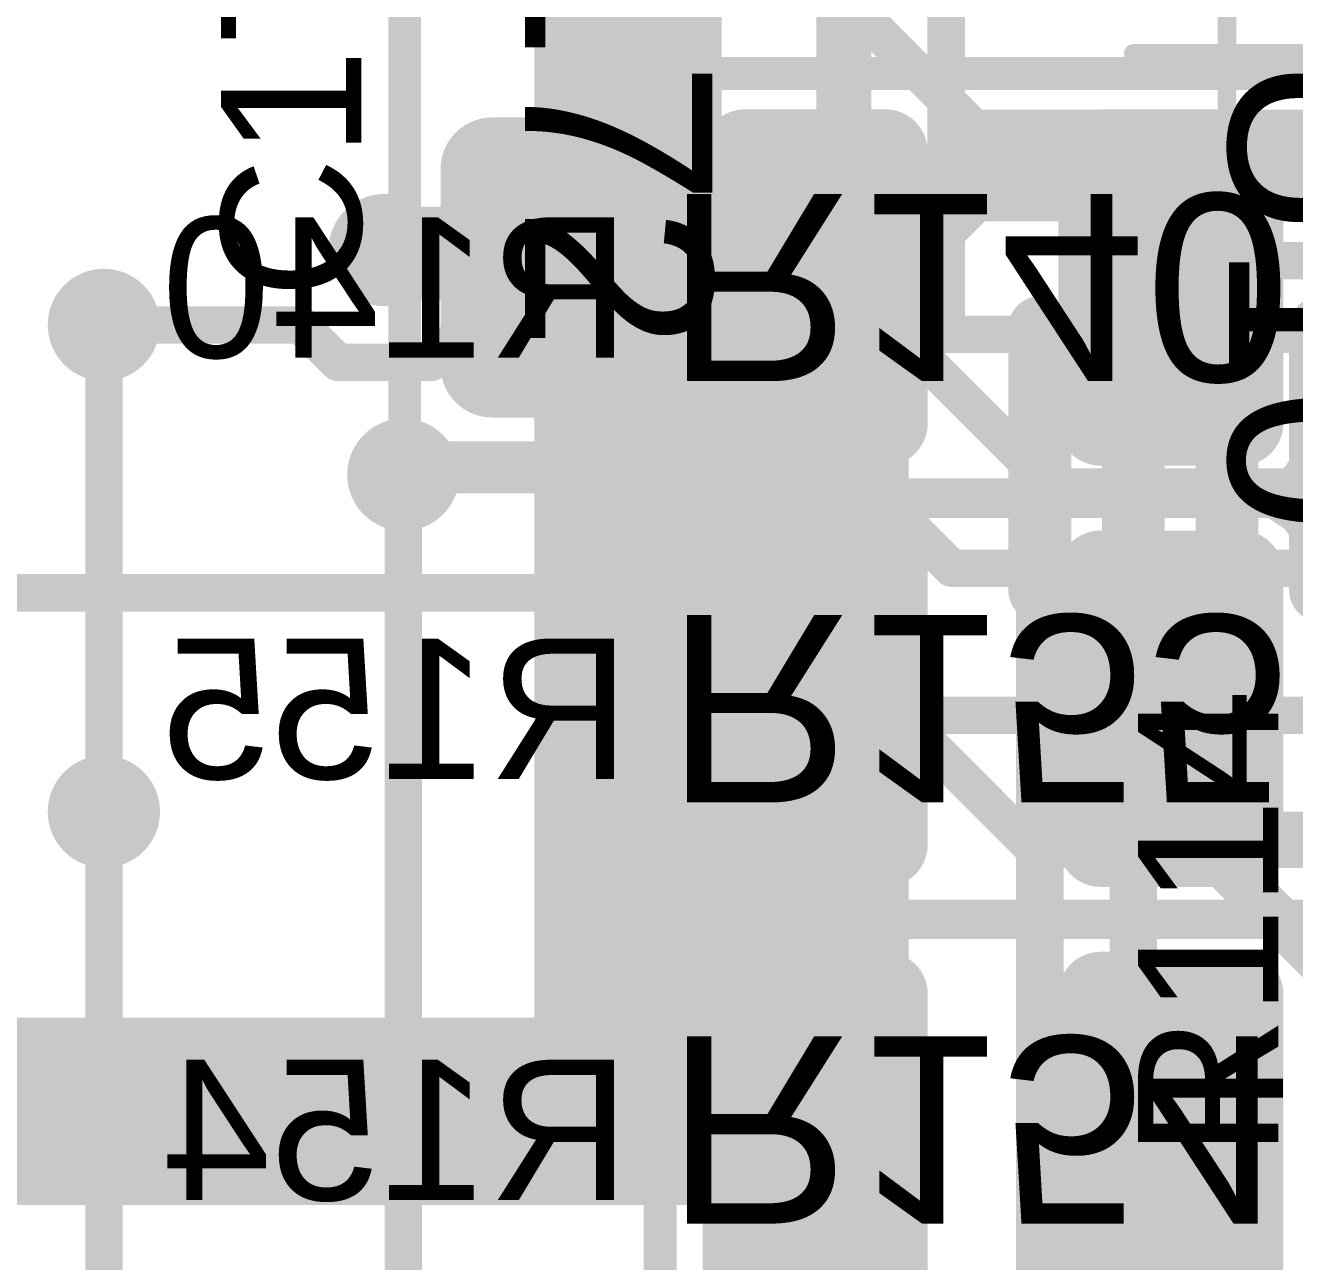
# Model space of a CAD drawing. Header units: inches. Extents: x -3 to 191, y -18 to 93.
# Drawn here: x 47.08 to 53.86, y 33.8 to 40.4 of the extents above; entities that cross this region are included whole.
import ezdxf

# ---------------------------------------------------------------- set-up
doc = ezdxf.new("R2010")
doc.units = ezdxf.units.IN
for name, color, linetype in [('Bottom Layer', 5, 'Continuous'), ('Bottom Overlay', 54, 'Continuous'), ('Bottom Paste', 16, 'Continuous'), ('Bottom Solder', 6, 'Continuous'), ('GND 1', 90, 'Continuous'), ('GND 2', 156, 'Continuous'), ('Mechanical 13', 56, 'Continuous'), ('PWR', 16, 'Continuous'), ('Signal L4', 76, 'Continuous'), ('Top 3D Body', 56, 'Continuous'), ('Top Assembly', 216, 'Continuous'), ('Top Component Center', 56, 'Continuous'), ('Top Courtyard', 56, 'Continuous'), ('Top Layer', 1, 'Continuous'), ('Top Overlay', 2, 'Continuous'), ('Top Paste', 8, 'Continuous'), ('Top Solder', 216, 'Continuous'), ('Via Holes', 16, 'Continuous')]:
    doc.layers.add(name, color=color, linetype=linetype)
doc.styles.add('Arial', font='', dxfattribs={"height": 0.2})
doc.styles.get('Arial').set_extended_font_data('Arial')

# ---------------------------------------------------------------- blocks, each defined once
blk = doc.blocks.new('RES_0805_B_26')
at = {"layer": 'Bottom Layer'}
h = blk.add_hatch(color=5, dxfattribs=at)
edge = h.paths.add_edge_path()
edge.add_arc((-1.325, 0.725), 0.125, 90, 180)
edge.add_line((-1.45, 0.725), (-1.45, -0.725))
edge.add_arc((-1.325, -0.725), 0.125, 180, 270)
edge.add_line((-1.325, -0.85), (-0.575, -0.85))
edge.add_arc((-0.575, -0.725), 0.125, 270, 360)
edge.add_line((-0.45, -0.725), (-0.45, 0.725))
edge.add_arc((-0.575, 0.725), 0.125, 0, 90)
edge.add_line((-0.575, 0.85), (-1.325, 0.85))
h = blk.add_hatch(color=5, dxfattribs=at)
edge = h.paths.add_edge_path()
edge.add_arc((0.575, 0.725), 0.125, 90, 180)
edge.add_line((0.45, 0.725), (0.45, -0.725))
edge.add_arc((0.575, -0.725), 0.125, 180, 270)
edge.add_line((0.575, -0.85), (1.325, -0.85))
edge.add_arc((1.325, -0.725), 0.125, 270, 360)
edge.add_line((1.45, -0.725), (1.45, 0.725))
edge.add_arc((1.325, 0.725), 0.125, 0, 90)
edge.add_line((1.325, 0.85), (0.575, 0.85))
at = {"layer": 'Bottom Paste'}
h = blk.add_hatch(color=16, dxfattribs=at)
edge = h.paths.add_edge_path()
edge.add_arc((-1.325, 0.725), 0.125, 90, 180)
edge.add_line((-1.45, 0.725), (-1.45, -0.725))
edge.add_arc((-1.325, -0.725), 0.125, 180, 270)
edge.add_line((-1.325, -0.85), (-0.575, -0.85))
edge.add_arc((-0.575, -0.725), 0.125, 270, 360)
edge.add_line((-0.45, -0.725), (-0.45, 0.725))
edge.add_arc((-0.575, 0.725), 0.125, 0, 90)
edge.add_line((-0.575, 0.85), (-1.325, 0.85))
h = blk.add_hatch(color=16, dxfattribs=at)
edge = h.paths.add_edge_path()
edge.add_arc((0.575, 0.725), 0.125, 90, 180)
edge.add_line((0.45, 0.725), (0.45, -0.725))
edge.add_arc((0.575, -0.725), 0.125, 180, 270)
edge.add_line((0.575, -0.85), (1.325, -0.85))
edge.add_arc((1.325, -0.725), 0.125, 270, 360)
edge.add_line((1.45, -0.725), (1.45, 0.725))
edge.add_arc((1.325, 0.725), 0.125, 0, 90)
edge.add_line((1.325, 0.85), (0.575, 0.85))
at = {"layer": 'Bottom Solder'}
h = blk.add_hatch(color=6, dxfattribs=at)
edge = h.paths.add_edge_path()
edge.add_arc((-1.325, 0.725), 0.2266, 90, 180)
edge.add_line((-1.5516, 0.725), (-1.5516, -0.725))
edge.add_arc((-1.325, -0.725), 0.2266, 180, 270)
edge.add_line((-1.325, -0.9516), (-0.575, -0.9516))
edge.add_arc((-0.575, -0.725), 0.2266, 270, 360)
edge.add_line((-0.3484, -0.725), (-0.3484, 0.725))
edge.add_arc((-0.575, 0.725), 0.2266, 0, 90)
edge.add_line((-0.575, 0.9516), (-1.325, 0.9516))
h = blk.add_hatch(color=6, dxfattribs=at)
edge = h.paths.add_edge_path()
edge.add_arc((0.575, 0.725), 0.2266, 90, 180)
edge.add_line((0.3484, 0.725), (0.3484, -0.725))
edge.add_arc((0.575, -0.725), 0.2266, 180, 270)
edge.add_line((0.575, -0.9516), (1.325, -0.9516))
edge.add_arc((1.325, -0.725), 0.2266, 270, 360)
edge.add_line((1.5516, -0.725), (1.5516, 0.725))
edge.add_arc((1.325, 0.725), 0.2266, 0, 90)
edge.add_line((1.325, 0.9516), (0.575, 0.9516))
at = {"layer": 'Mechanical 13'}
for points in [[(-1.778, 1.143, 0.175, 0.175, 0), (1.778, 1.143, 0.175, 0.175, 0)], [(-1.778, -1.143, 0.175, 0.175, 0), (-1.778, 1.143, 0.175, 0.175, 0)], [(1.778, -1.143, 0.175, 0.175, 0), (1.778, 1.143, 0.175, 0.175, 0)], [(-1.778, -1.143, 0.175, 0.175, 0), (1.778, -1.143, 0.175, 0.175, 0)]]:
    blk.add_lwpolyline(points, format="xyseb", dxfattribs=at)
for points in [[(-1.8217, 1.143, 0.0875, 0.0875, 1), (-1.7343, 1.143, 0.0875, 0.0875, 1)], [(-1.8217, 1.143, 0.0875, 0.0875, 1), (-1.7343, 1.143, 0.0875, 0.0875, 1)], [(1.7343, 1.143, 0.0875, 0.0875, 1), (1.8217, 1.143, 0.0875, 0.0875, 1)], [(1.7343, 1.143, 0.0875, 0.0875, 1), (1.8217, 1.143, 0.0875, 0.0875, 1)], [(-1.8217, -1.143, 0.0875, 0.0875, 1), (-1.7343, -1.143, 0.0875, 0.0875, 1)], [(-1.8217, -1.143, 0.0875, 0.0875, 1), (-1.7343, -1.143, 0.0875, 0.0875, 1)], [(1.7343, -1.143, 0.0875, 0.0875, 1), (1.8217, -1.143, 0.0875, 0.0875, 1)], [(1.7343, -1.143, 0.0875, 0.0875, 1), (1.8217, -1.143, 0.0875, 0.0875, 1)]]:
    blk.add_lwpolyline(points, format="xyseb", close=True, dxfattribs=at)
at = {"layer": 'Mechanical 13', "style": 'Arial', "text_generation_flag": 2}
blk.add_text('R155', height=1, rotation=180, dxfattribs=at).set_placement((-1.7494, 0.4998))
blk = doc.blocks.new('RES_0805_B_27')
at = {"layer": 'Bottom Layer'}
h = blk.add_hatch(color=5, dxfattribs=at)
edge = h.paths.add_edge_path()
edge.add_arc((-1.325, 0.725), 0.125, 90, 180)
edge.add_line((-1.45, 0.725), (-1.45, -0.725))
edge.add_arc((-1.325, -0.725), 0.125, 180, 270)
edge.add_line((-1.325, -0.85), (-0.575, -0.85))
edge.add_arc((-0.575, -0.725), 0.125, 270, 360)
edge.add_line((-0.45, -0.725), (-0.45, 0.725))
edge.add_arc((-0.575, 0.725), 0.125, 0, 90)
edge.add_line((-0.575, 0.85), (-1.325, 0.85))
h = blk.add_hatch(color=5, dxfattribs=at)
edge = h.paths.add_edge_path()
edge.add_arc((0.575, 0.725), 0.125, 90, 180)
edge.add_line((0.45, 0.725), (0.45, -0.725))
edge.add_arc((0.575, -0.725), 0.125, 180, 270)
edge.add_line((0.575, -0.85), (1.325, -0.85))
edge.add_arc((1.325, -0.725), 0.125, 270, 360)
edge.add_line((1.45, -0.725), (1.45, 0.725))
edge.add_arc((1.325, 0.725), 0.125, 0, 90)
edge.add_line((1.325, 0.85), (0.575, 0.85))
at = {"layer": 'Bottom Paste'}
h = blk.add_hatch(color=16, dxfattribs=at)
edge = h.paths.add_edge_path()
edge.add_arc((-1.325, 0.725), 0.125, 90, 180)
edge.add_line((-1.45, 0.725), (-1.45, -0.725))
edge.add_arc((-1.325, -0.725), 0.125, 180, 270)
edge.add_line((-1.325, -0.85), (-0.575, -0.85))
edge.add_arc((-0.575, -0.725), 0.125, 270, 360)
edge.add_line((-0.45, -0.725), (-0.45, 0.725))
edge.add_arc((-0.575, 0.725), 0.125, 0, 90)
edge.add_line((-0.575, 0.85), (-1.325, 0.85))
h = blk.add_hatch(color=16, dxfattribs=at)
edge = h.paths.add_edge_path()
edge.add_arc((0.575, 0.725), 0.125, 90, 180)
edge.add_line((0.45, 0.725), (0.45, -0.725))
edge.add_arc((0.575, -0.725), 0.125, 180, 270)
edge.add_line((0.575, -0.85), (1.325, -0.85))
edge.add_arc((1.325, -0.725), 0.125, 270, 360)
edge.add_line((1.45, -0.725), (1.45, 0.725))
edge.add_arc((1.325, 0.725), 0.125, 0, 90)
edge.add_line((1.325, 0.85), (0.575, 0.85))
at = {"layer": 'Bottom Solder'}
h = blk.add_hatch(color=6, dxfattribs=at)
edge = h.paths.add_edge_path()
edge.add_arc((-1.325, 0.725), 0.2266, 90, 180)
edge.add_line((-1.5516, 0.725), (-1.5516, -0.725))
edge.add_arc((-1.325, -0.725), 0.2266, 180, 270)
edge.add_line((-1.325, -0.9516), (-0.575, -0.9516))
edge.add_arc((-0.575, -0.725), 0.2266, 270, 360)
edge.add_line((-0.3484, -0.725), (-0.3484, 0.725))
edge.add_arc((-0.575, 0.725), 0.2266, 0, 90)
edge.add_line((-0.575, 0.9516), (-1.325, 0.9516))
h = blk.add_hatch(color=6, dxfattribs=at)
edge = h.paths.add_edge_path()
edge.add_arc((0.575, 0.725), 0.2266, 90, 180)
edge.add_line((0.3484, 0.725), (0.3484, -0.725))
edge.add_arc((0.575, -0.725), 0.2266, 180, 270)
edge.add_line((0.575, -0.9516), (1.325, -0.9516))
edge.add_arc((1.325, -0.725), 0.2266, 270, 360)
edge.add_line((1.5516, -0.725), (1.5516, 0.725))
edge.add_arc((1.325, 0.725), 0.2266, 0, 90)
edge.add_line((1.325, 0.9516), (0.575, 0.9516))
at = {"layer": 'Mechanical 13'}
for points in [[(-1.778, 1.143, 0.175, 0.175, 0), (1.778, 1.143, 0.175, 0.175, 0)], [(-1.778, -1.143, 0.175, 0.175, 0), (-1.778, 1.143, 0.175, 0.175, 0)], [(1.778, -1.143, 0.175, 0.175, 0), (1.778, 1.143, 0.175, 0.175, 0)], [(-1.778, -1.143, 0.175, 0.175, 0), (1.778, -1.143, 0.175, 0.175, 0)]]:
    blk.add_lwpolyline(points, format="xyseb", dxfattribs=at)
for points in [[(-1.8217, 1.143, 0.0875, 0.0875, 1), (-1.7343, 1.143, 0.0875, 0.0875, 1)], [(-1.8217, 1.143, 0.0875, 0.0875, 1), (-1.7343, 1.143, 0.0875, 0.0875, 1)], [(1.7343, 1.143, 0.0875, 0.0875, 1), (1.8217, 1.143, 0.0875, 0.0875, 1)], [(1.7343, 1.143, 0.0875, 0.0875, 1), (1.8217, 1.143, 0.0875, 0.0875, 1)], [(-1.8217, -1.143, 0.0875, 0.0875, 1), (-1.7343, -1.143, 0.0875, 0.0875, 1)], [(-1.8217, -1.143, 0.0875, 0.0875, 1), (-1.7343, -1.143, 0.0875, 0.0875, 1)], [(1.7343, -1.143, 0.0875, 0.0875, 1), (1.8217, -1.143, 0.0875, 0.0875, 1)], [(1.7343, -1.143, 0.0875, 0.0875, 1), (1.8217, -1.143, 0.0875, 0.0875, 1)]]:
    blk.add_lwpolyline(points, format="xyseb", close=True, dxfattribs=at)
at = {"layer": 'Mechanical 13', "style": 'Arial', "text_generation_flag": 2}
blk.add_text('R154', height=1, rotation=180, dxfattribs=at).set_placement((-1.7494, 0.4998))
blk = doc.blocks.new('RES_0805_B_41')
at = {"layer": 'Bottom Layer'}
h = blk.add_hatch(color=5, dxfattribs=at)
edge = h.paths.add_edge_path()
edge.add_arc((-1.325, 0.725), 0.125, 90, 180)
edge.add_line((-1.45, 0.725), (-1.45, -0.725))
edge.add_arc((-1.325, -0.725), 0.125, 180, 270)
edge.add_line((-1.325, -0.85), (-0.575, -0.85))
edge.add_arc((-0.575, -0.725), 0.125, 270, 360)
edge.add_line((-0.45, -0.725), (-0.45, 0.725))
edge.add_arc((-0.575, 0.725), 0.125, 0, 90)
edge.add_line((-0.575, 0.85), (-1.325, 0.85))
h = blk.add_hatch(color=5, dxfattribs=at)
edge = h.paths.add_edge_path()
edge.add_arc((0.575, 0.725), 0.125, 90, 180)
edge.add_line((0.45, 0.725), (0.45, -0.725))
edge.add_arc((0.575, -0.725), 0.125, 180, 270)
edge.add_line((0.575, -0.85), (1.325, -0.85))
edge.add_arc((1.325, -0.725), 0.125, 270, 360)
edge.add_line((1.45, -0.725), (1.45, 0.725))
edge.add_arc((1.325, 0.725), 0.125, 0, 90)
edge.add_line((1.325, 0.85), (0.575, 0.85))
at = {"layer": 'Bottom Paste'}
h = blk.add_hatch(color=16, dxfattribs=at)
edge = h.paths.add_edge_path()
edge.add_arc((-1.325, 0.725), 0.125, 90, 180)
edge.add_line((-1.45, 0.725), (-1.45, -0.725))
edge.add_arc((-1.325, -0.725), 0.125, 180, 270)
edge.add_line((-1.325, -0.85), (-0.575, -0.85))
edge.add_arc((-0.575, -0.725), 0.125, 270, 360)
edge.add_line((-0.45, -0.725), (-0.45, 0.725))
edge.add_arc((-0.575, 0.725), 0.125, 0, 90)
edge.add_line((-0.575, 0.85), (-1.325, 0.85))
h = blk.add_hatch(color=16, dxfattribs=at)
edge = h.paths.add_edge_path()
edge.add_arc((0.575, 0.725), 0.125, 90, 180)
edge.add_line((0.45, 0.725), (0.45, -0.725))
edge.add_arc((0.575, -0.725), 0.125, 180, 270)
edge.add_line((0.575, -0.85), (1.325, -0.85))
edge.add_arc((1.325, -0.725), 0.125, 270, 360)
edge.add_line((1.45, -0.725), (1.45, 0.725))
edge.add_arc((1.325, 0.725), 0.125, 0, 90)
edge.add_line((1.325, 0.85), (0.575, 0.85))
at = {"layer": 'Bottom Solder'}
h = blk.add_hatch(color=6, dxfattribs=at)
edge = h.paths.add_edge_path()
edge.add_arc((-1.325, 0.725), 0.2266, 90, 180)
edge.add_line((-1.5516, 0.725), (-1.5516, -0.725))
edge.add_arc((-1.325, -0.725), 0.2266, 180, 270)
edge.add_line((-1.325, -0.9516), (-0.575, -0.9516))
edge.add_arc((-0.575, -0.725), 0.2266, 270, 360)
edge.add_line((-0.3484, -0.725), (-0.3484, 0.725))
edge.add_arc((-0.575, 0.725), 0.2266, 0, 90)
edge.add_line((-0.575, 0.9516), (-1.325, 0.9516))
h = blk.add_hatch(color=6, dxfattribs=at)
edge = h.paths.add_edge_path()
edge.add_arc((0.575, 0.725), 0.2266, 90, 180)
edge.add_line((0.3484, 0.725), (0.3484, -0.725))
edge.add_arc((0.575, -0.725), 0.2266, 180, 270)
edge.add_line((0.575, -0.9516), (1.325, -0.9516))
edge.add_arc((1.325, -0.725), 0.2266, 270, 360)
edge.add_line((1.5516, -0.725), (1.5516, 0.725))
edge.add_arc((1.325, 0.725), 0.2266, 0, 90)
edge.add_line((1.325, 0.9516), (0.575, 0.9516))
at = {"layer": 'Mechanical 13'}
for points in [[(-1.778, 1.143, 0.175, 0.175, 0), (1.778, 1.143, 0.175, 0.175, 0)], [(-1.778, -1.143, 0.175, 0.175, 0), (-1.778, 1.143, 0.175, 0.175, 0)], [(1.778, -1.143, 0.175, 0.175, 0), (1.778, 1.143, 0.175, 0.175, 0)], [(-1.778, -1.143, 0.175, 0.175, 0), (1.778, -1.143, 0.175, 0.175, 0)]]:
    blk.add_lwpolyline(points, format="xyseb", dxfattribs=at)
for points in [[(-1.8217, 1.143, 0.0875, 0.0875, 1), (-1.7343, 1.143, 0.0875, 0.0875, 1)], [(-1.8217, 1.143, 0.0875, 0.0875, 1), (-1.7343, 1.143, 0.0875, 0.0875, 1)], [(1.7343, 1.143, 0.0875, 0.0875, 1), (1.8217, 1.143, 0.0875, 0.0875, 1)], [(1.7343, 1.143, 0.0875, 0.0875, 1), (1.8217, 1.143, 0.0875, 0.0875, 1)], [(-1.8217, -1.143, 0.0875, 0.0875, 1), (-1.7343, -1.143, 0.0875, 0.0875, 1)], [(-1.8217, -1.143, 0.0875, 0.0875, 1), (-1.7343, -1.143, 0.0875, 0.0875, 1)], [(1.7343, -1.143, 0.0875, 0.0875, 1), (1.8217, -1.143, 0.0875, 0.0875, 1)], [(1.7343, -1.143, 0.0875, 0.0875, 1), (1.8217, -1.143, 0.0875, 0.0875, 1)]]:
    blk.add_lwpolyline(points, format="xyseb", close=True, dxfattribs=at)
at = {"layer": 'Mechanical 13', "style": 'Arial', "text_generation_flag": 2}
blk.add_text('R140', height=1, rotation=180, dxfattribs=at).set_placement((-1.7494, 0.4998))
blk = doc.blocks.new('FP_K10_1_IPC_A_166')
at = {"layer": 'Top Layer'}
h = blk.add_hatch(color=1, dxfattribs=at)
edge = h.paths.add_edge_path()
edge.add_arc((1.465, 0.5), 0.1679, 90, 180)
edge.add_line((1.2971, 0.5), (1.2971, 0.5))
edge.add_arc((1.465, 0.5), 0.1679, 180, 270)
edge.add_line((1.465, 0.3321), (2.8674, 0.3321))
edge.add_arc((2.8674, 0.5), 0.1679, 270, 360)
edge.add_line((3.0354, 0.5), (3.0354, 0.5))
edge.add_arc((2.8674, 0.5), 0.1679, 0, 90)
edge.add_line((2.8674, 0.6679), (1.465, 0.6679))
h = blk.add_hatch(color=1, dxfattribs=at)
edge = h.paths.add_edge_path()
edge.add_arc((1.465, 0), 0.1679, 90, 180)
edge.add_line((1.2971, 0), (1.2971, 0))
edge.add_arc((1.465, 0), 0.1679, 180, 270)
edge.add_line((1.465, -0.1679), (2.8674, -0.1679))
edge.add_arc((2.8674, 0), 0.1679, 270, 360)
edge.add_line((3.0354, 0), (3.0354, 0))
edge.add_arc((2.8674, 0), 0.1679, 0, 90)
edge.add_line((2.8674, 0.1679), (1.465, 0.1679))
h = blk.add_hatch(color=1, dxfattribs=at)
edge = h.paths.add_edge_path()
edge.add_arc((1.465, -0.5), 0.1679, 90, 180)
edge.add_line((1.2971, -0.5), (1.2971, -0.5))
edge.add_arc((1.465, -0.5), 0.1679, 180, 270)
edge.add_line((1.465, -0.6679), (2.8674, -0.6679))
edge.add_arc((2.8674, -0.5), 0.1679, 270, 360)
edge.add_line((3.0354, -0.5), (3.0354, -0.5))
edge.add_arc((2.8674, -0.5), 0.1679, 0, 90)
edge.add_line((2.8674, -0.3321), (1.465, -0.3321))
h = blk.add_hatch(color=1, dxfattribs=at)
edge = h.paths.add_edge_path()
edge.add_arc((1.465, -1), 0.1679, 90, 180)
edge.add_line((1.2971, -1), (1.2971, -1))
edge.add_arc((1.465, -1), 0.1679, 180, 270)
edge.add_line((1.465, -1.1679), (2.8674, -1.1679))
edge.add_arc((2.8674, -1), 0.1679, 270, 360)
edge.add_line((3.0354, -1), (3.0354, -1))
edge.add_arc((2.8674, -1), 0.1679, 0, 90)
edge.add_line((2.8674, -0.8321), (1.465, -0.8321))
at = {"layer": 'Top Paste'}
h = blk.add_hatch(color=8, dxfattribs=at)
edge = h.paths.add_edge_path()
edge.add_arc((1.465, 0.5), 0.1679, 90, 180)
edge.add_line((1.2971, 0.5), (1.2971, 0.5))
edge.add_arc((1.465, 0.5), 0.1679, 180, 270)
edge.add_line((1.465, 0.3321), (2.8674, 0.3321))
edge.add_arc((2.8674, 0.5), 0.1679, 270, 360)
edge.add_line((3.0354, 0.5), (3.0354, 0.5))
edge.add_arc((2.8674, 0.5), 0.1679, 0, 90)
edge.add_line((2.8674, 0.6679), (1.465, 0.6679))
h = blk.add_hatch(color=8, dxfattribs=at)
edge = h.paths.add_edge_path()
edge.add_arc((1.465, 0), 0.1679, 90, 180)
edge.add_line((1.2971, 0), (1.2971, 0))
edge.add_arc((1.465, 0), 0.1679, 180, 270)
edge.add_line((1.465, -0.1679), (2.8674, -0.1679))
edge.add_arc((2.8674, 0), 0.1679, 270, 360)
edge.add_line((3.0354, 0), (3.0354, 0))
edge.add_arc((2.8674, 0), 0.1679, 0, 90)
edge.add_line((2.8674, 0.1679), (1.465, 0.1679))
h = blk.add_hatch(color=8, dxfattribs=at)
edge = h.paths.add_edge_path()
edge.add_arc((1.465, -0.5), 0.1679, 90, 180)
edge.add_line((1.2971, -0.5), (1.2971, -0.5))
edge.add_arc((1.465, -0.5), 0.1679, 180, 270)
edge.add_line((1.465, -0.6679), (2.8674, -0.6679))
edge.add_arc((2.8674, -0.5), 0.1679, 270, 360)
edge.add_line((3.0354, -0.5), (3.0354, -0.5))
edge.add_arc((2.8674, -0.5), 0.1679, 0, 90)
edge.add_line((2.8674, -0.3321), (1.465, -0.3321))
h = blk.add_hatch(color=8, dxfattribs=at)
edge = h.paths.add_edge_path()
edge.add_arc((1.465, -1), 0.1679, 90, 180)
edge.add_line((1.2971, -1), (1.2971, -1))
edge.add_arc((1.465, -1), 0.1679, 180, 270)
edge.add_line((1.465, -1.1679), (2.8674, -1.1679))
edge.add_arc((2.8674, -1), 0.1679, 270, 360)
edge.add_line((3.0354, -1), (3.0354, -1))
edge.add_arc((2.8674, -1), 0.1679, 0, 90)
edge.add_line((2.8674, -0.8321), (1.465, -0.8321))
at = {"layer": 'Top Solder'}
h = blk.add_hatch(color=216, dxfattribs=at)
edge = h.paths.add_edge_path()
edge.add_arc((1.465, 0.5), 0.1679, 90, 180)
edge.add_line((1.2971, 0.5), (1.2971, 0.5))
edge.add_arc((1.465, 0.5), 0.1679, 180, 270)
edge.add_line((1.465, 0.3321), (2.8674, 0.3321))
edge.add_arc((2.8674, 0.5), 0.1679, 270, 360)
edge.add_line((3.0354, 0.5), (3.0354, 0.5))
edge.add_arc((2.8674, 0.5), 0.1679, 0, 90)
edge.add_line((2.8674, 0.6679), (1.465, 0.6679))
h = blk.add_hatch(color=216, dxfattribs=at)
edge = h.paths.add_edge_path()
edge.add_arc((1.465, 0), 0.1679, 90, 180)
edge.add_line((1.2971, 0), (1.2971, 0))
edge.add_arc((1.465, 0), 0.1679, 180, 270)
edge.add_line((1.465, -0.1679), (2.8674, -0.1679))
edge.add_arc((2.8674, 0), 0.1679, 270, 360)
edge.add_line((3.0354, 0), (3.0354, 0))
edge.add_arc((2.8674, 0), 0.1679, 0, 90)
edge.add_line((2.8674, 0.1679), (1.465, 0.1679))
h = blk.add_hatch(color=216, dxfattribs=at)
edge = h.paths.add_edge_path()
edge.add_arc((1.465, -0.5), 0.1679, 90, 180)
edge.add_line((1.2971, -0.5), (1.2971, -0.5))
edge.add_arc((1.465, -0.5), 0.1679, 180, 270)
edge.add_line((1.465, -0.6679), (2.8674, -0.6679))
edge.add_arc((2.8674, -0.5), 0.1679, 270, 360)
edge.add_line((3.0354, -0.5), (3.0354, -0.5))
edge.add_arc((2.8674, -0.5), 0.1679, 0, 90)
edge.add_line((2.8674, -0.3321), (1.465, -0.3321))
h = blk.add_hatch(color=216, dxfattribs=at)
edge = h.paths.add_edge_path()
edge.add_arc((1.465, -1), 0.1679, 90, 180)
edge.add_line((1.2971, -1), (1.2971, -1))
edge.add_arc((1.465, -1), 0.1679, 180, 270)
edge.add_line((1.465, -1.1679), (2.8674, -1.1679))
edge.add_arc((2.8674, -1), 0.1679, 270, 360)
edge.add_line((3.0354, -1), (3.0354, -1))
edge.add_arc((2.8674, -1), 0.1679, 0, 90)
edge.add_line((2.8674, -0.8321), (1.465, -0.8321))
at = {"layer": 'Top 3D Body'}
for points in [[(1.5, -1.5, 0.2, 0.2, 0), (1.5, 1.5, 0.2, 0.2, 0)], [(1.5, -1.5, 0.2, 0.2, 0), (-1.5, -1.5, 0.2, 0.2, 0)]]:
    blk.add_lwpolyline(points, format="xyseb", dxfattribs=at)
blk.add_lwpolyline([(1.45, -1.5, 0.1, 0.1, 1), (1.55, -1.5, 0.1, 0.1, 1)], format="xyseb", close=True, dxfattribs=at)
blk.add_lwpolyline([(1.45, -1.5, 0.1, 0.1, 1), (1.55, -1.5, 0.1, 0.1, 1)], format="xyseb", close=True, dxfattribs=at)
at = {"layer": 'Top Assembly'}
for points in [[(3.5354, -2, 0.2, 0.2, 0), (3.5354, 2, 0.2, 0.2, 0)], [(3.5354, -2, 0.2, 0.2, 0), (-3.5354, -2, 0.2, 0.2, 0)]]:
    blk.add_lwpolyline(points, format="xyseb", dxfattribs=at)
blk.add_lwpolyline([(3.4854, -2, 0.1, 0.1, 1), (3.5854, -2, 0.1, 0.1, 1)], format="xyseb", close=True, dxfattribs=at)
blk.add_lwpolyline([(3.4854, -2, 0.1, 0.1, 1), (3.5854, -2, 0.1, 0.1, 1)], format="xyseb", close=True, dxfattribs=at)
at = {"layer": 'Top Component Center'}
for points in [[(0, -0.5, 0.1, 0.1, 0), (0, 0.5, 0.1, 0.1, 0)], [(0.5, 0, 0.1, 0.1, 0), (-0.5, 0, 0.1, 0.1, 0)]]:
    blk.add_lwpolyline(points, format="xyseb", dxfattribs=at)
for points in [[(0.475, 0, 0.05, 0.05, 1), (0.525, 0, 0.05, 0.05, 1)], [(-0.025, -0.5, 0.05, 0.05, 1), (0.025, -0.5, 0.05, 0.05, 1)]]:
    blk.add_lwpolyline(points, format="xyseb", close=True, dxfattribs=at)
at = {"layer": 'Top Courtyard'}
for points in [[(3.5354, -2, 0.2, 0.2, 0), (3.5354, 2, 0.2, 0.2, 0)], [(3.5354, -2, 0.2, 0.2, 0), (-3.5354, -2, 0.2, 0.2, 0)]]:
    blk.add_lwpolyline(points, format="xyseb", dxfattribs=at)
blk.add_lwpolyline([(3.4854, -2, 0.1, 0.1, 1), (3.5854, -2, 0.1, 0.1, 1)], format="xyseb", close=True, dxfattribs=at)
blk.add_lwpolyline([(3.4854, -2, 0.1, 0.1, 1), (3.5854, -2, 0.1, 0.1, 1)], format="xyseb", close=True, dxfattribs=at)
at = {"layer": 'Top Overlay'}
for points in [[(0.7971, -1.5, 0.2, 0.2, 0), (0.7971, 1.5, 0.2, 0.2, 0)], [(0.7971, -1.5, 0.2, 0.2, 0), (-0.7971, -1.5, 0.2, 0.2, 0)]]:
    blk.add_lwpolyline(points, format="xyseb", dxfattribs=at)
blk.add_lwpolyline([(0.7471, -1.5, 0.1, 0.1, 1), (0.8471, -1.5, 0.1, 0.1, 1)], format="xyseb", close=True, dxfattribs=at)
blk.add_lwpolyline([(0.7471, -1.5, 0.1, 0.1, 1), (0.8471, -1.5, 0.1, 0.1, 1)], format="xyseb", close=True, dxfattribs=at)
at = {"layer": 'Top Assembly', "style": 'Arial'}
blk.add_text('U10', height=1, dxfattribs=at).set_placement((0, 0.0111))
blk = doc.blocks.new('CAP_0805_356')
at = {"layer": 'Top Layer'}
h = blk.add_hatch(color=1, dxfattribs=at)
edge = h.paths.add_edge_path()
edge.add_arc((-1.668, 0.675), 0.175, 90, 180)
edge.add_line((-1.843, 0.675), (-1.843, -0.675))
edge.add_arc((-1.668, -0.675), 0.175, 180, 270)
edge.add_line((-1.668, -0.85), (-0.618, -0.85))
edge.add_arc((-0.618, -0.675), 0.175, 270, 360)
edge.add_line((-0.443, -0.675), (-0.443, 0.675))
edge.add_arc((-0.618, 0.675), 0.175, 0, 90)
edge.add_line((-0.618, 0.85), (-1.668, 0.85))
h = blk.add_hatch(color=1, dxfattribs=at)
edge = h.paths.add_edge_path()
edge.add_arc((0.618, 0.675), 0.175, 90, 180)
edge.add_line((0.443, 0.675), (0.443, -0.675))
edge.add_arc((0.618, -0.675), 0.175, 180, 270)
edge.add_line((0.618, -0.85), (1.668, -0.85))
edge.add_arc((1.668, -0.675), 0.175, 270, 360)
edge.add_line((1.843, -0.675), (1.843, 0.675))
edge.add_arc((1.668, 0.675), 0.175, 0, 90)
edge.add_line((1.668, 0.85), (0.618, 0.85))
at = {"layer": 'Top Paste'}
h = blk.add_hatch(color=8, dxfattribs=at)
edge = h.paths.add_edge_path()
edge.add_arc((-1.668, 0.675), 0.175, 90, 180)
edge.add_line((-1.843, 0.675), (-1.843, -0.675))
edge.add_arc((-1.668, -0.675), 0.175, 180, 270)
edge.add_line((-1.668, -0.85), (-0.618, -0.85))
edge.add_arc((-0.618, -0.675), 0.175, 270, 360)
edge.add_line((-0.443, -0.675), (-0.443, 0.675))
edge.add_arc((-0.618, 0.675), 0.175, 0, 90)
edge.add_line((-0.618, 0.85), (-1.668, 0.85))
h = blk.add_hatch(color=8, dxfattribs=at)
edge = h.paths.add_edge_path()
edge.add_arc((0.618, 0.675), 0.175, 90, 180)
edge.add_line((0.443, 0.675), (0.443, -0.675))
edge.add_arc((0.618, -0.675), 0.175, 180, 270)
edge.add_line((0.618, -0.85), (1.668, -0.85))
edge.add_arc((1.668, -0.675), 0.175, 270, 360)
edge.add_line((1.843, -0.675), (1.843, 0.675))
edge.add_arc((1.668, 0.675), 0.175, 0, 90)
edge.add_line((1.668, 0.85), (0.618, 0.85))
at = {"layer": 'Top Solder'}
h = blk.add_hatch(color=216, dxfattribs=at)
edge = h.paths.add_edge_path()
edge.add_arc((-1.668, 0.675), 0.2766, 90, 180)
edge.add_line((-1.9446, 0.675), (-1.9446, -0.675))
edge.add_arc((-1.668, -0.675), 0.2766, 180, 270)
edge.add_line((-1.668, -0.9516), (-0.618, -0.9516))
edge.add_arc((-0.618, -0.675), 0.2766, 270, 360)
edge.add_line((-0.3414, -0.675), (-0.3414, 0.675))
edge.add_arc((-0.618, 0.675), 0.2766, 0, 90)
edge.add_line((-0.618, 0.9516), (-1.668, 0.9516))
h = blk.add_hatch(color=216, dxfattribs=at)
edge = h.paths.add_edge_path()
edge.add_arc((0.618, 0.675), 0.2766, 90, 180)
edge.add_line((0.3414, 0.675), (0.3414, -0.675))
edge.add_arc((0.618, -0.675), 0.2766, 180, 270)
edge.add_line((0.618, -0.9516), (1.668, -0.9516))
edge.add_arc((1.668, -0.675), 0.2766, 270, 360)
edge.add_line((1.9446, -0.675), (1.9446, 0.675))
edge.add_arc((1.668, 0.675), 0.2766, 0, 90)
edge.add_line((1.668, 0.9516), (0.618, 0.9516))
at = {"layer": 'Mechanical 13'}
for points in [[(-2.159, -1.143, 0.175, 0.175, 0), (-2.159, 1.143, 0.175, 0.175, 0)], [(2.159, 1.143, 0.175, 0.175, 0), (-2.159, 1.143, 0.175, 0.175, 0)], [(2.159, -1.143, 0.175, 0.175, 0), (2.159, 1.143, 0.175, 0.175, 0)], [(2.159, -1.143, 0.175, 0.175, 0), (-2.159, -1.143, 0.175, 0.175, 0)]]:
    blk.add_lwpolyline(points, format="xyseb", dxfattribs=at)
for points in [[(-2.2027, 1.143, 0.0875, 0.0875, 1), (-2.1153, 1.143, 0.0875, 0.0875, 1)], [(-2.2027, 1.143, 0.0875, 0.0875, 1), (-2.1153, 1.143, 0.0875, 0.0875, 1)], [(2.1153, 1.143, 0.0875, 0.0875, 1), (2.2027, 1.143, 0.0875, 0.0875, 1)], [(2.1153, 1.143, 0.0875, 0.0875, 1), (2.2027, 1.143, 0.0875, 0.0875, 1)], [(-2.2027, -1.143, 0.0875, 0.0875, 1), (-2.1153, -1.143, 0.0875, 0.0875, 1)], [(-2.2027, -1.143, 0.0875, 0.0875, 1), (-2.1153, -1.143, 0.0875, 0.0875, 1)], [(2.1153, -1.143, 0.0875, 0.0875, 1), (2.2027, -1.143, 0.0875, 0.0875, 1)], [(2.1153, -1.143, 0.0875, 0.0875, 1), (2.2027, -1.143, 0.0875, 0.0875, 1)]]:
    blk.add_lwpolyline(points, format="xyseb", close=True, dxfattribs=at)
at = {"layer": 'Mechanical 13', "style": 'Arial'}
blk.add_text('C172', height=1, dxfattribs=at).set_placement((-1.7494, -0.4998))

msp = doc.modelspace()

# ---------------------------------------------------------------- hatches: boundary and pattern name
at = {"layer": 'Bottom Layer'}
msp.add_hatch(color=5, dxfattribs=at).paths.add_polyline_path([(56.7441, 41.8157), (56.7441, 41.8157), (56.7441, 39.6324), (56.7441, 39.6324), (56.7674, 39.5153), (56.8337, 39.4161), (57.0951, 39.1547), (57.0594, 38.9754), (57.0168, 38.9578), (56.8761, 38.8171), (56.8, 38.6333), (56.8, 38.4344), (56.8761, 38.2507), (56.9941, 38.1326), (56.9941, 36.6664), (56.2336, 35.9059), (54.6267, 35.9059), (54.2163, 36.3163), (54.1171, 36.3826), (54, 36.4059), (53.9064, 36.5122), (53.9064, 37.475), (53.8811, 37.6018), (53.8093, 37.7093), (53.7018, 37.7811), (53.6195, 37.7975), (53.6195, 37.9525), (53.7018, 37.9689), (53.8093, 38.0407), (53.8811, 38.1482), (53.9064, 38.275), (53.9064, 38.8371), (54.1927, 38.8371), (54.1927, 38.618), (54.2218, 38.4717), (54.3046, 38.3476), (54.4287, 38.2648), (54.575, 38.2357), (55.925, 38.2357), (56.0713, 38.2648), (56.1954, 38.3476), (56.2782, 38.4717), (56.3073, 38.618), (56.3073, 39.668), (56.2782, 39.8143), (56.1954, 39.9384), (56.0713, 40.0212), (55.925, 40.0503), (55.6059, 40.0503), (55.6059, 40.3733), (56.2283, 40.9957), (56.2283, 40.9957), (56.2946, 41.0949), (56.3179, 41.212), (56.3179, 41.9), (56.6749, 41.9)])
h = msp.add_hatch(color=5, dxfattribs=at)
edge = h.paths.add_edge_path()
edge.add_arc((49, 39.2), 0.3, 0, 360)
h = msp.add_hatch(color=5, dxfattribs=at)
edge = h.paths.add_edge_path()
edge.add_arc((47.5, 38.8), 0.3, 0, 360)
h = msp.add_hatch(color=5, dxfattribs=at)
edge = h.paths.add_edge_path()
edge.add_arc((49.1, 38), 0.3, 0, 360)
h = msp.add_hatch(color=5, dxfattribs=at)
edge = h.paths.add_edge_path()
edge.add_arc((50.3, 36.7), 0.3, 0, 360)
h = msp.add_hatch(color=5, dxfattribs=at)
edge = h.paths.add_edge_path()
edge.add_arc((47.5, 36.2), 0.3, 0, 360)
h = msp.add_hatch(color=5, dxfattribs=at)
edge = h.paths.add_edge_path()
edge.add_arc((50.3, 34.6), 0.3, 0, 360)
at = {"layer": 'GND 1'}
h = msp.add_hatch(color=90, dxfattribs=at)
edge = h.paths.add_edge_path()
edge.add_arc((49, 39.2), 0.3, 0, 360)
h = msp.add_hatch(color=90, dxfattribs=at)
edge = h.paths.add_edge_path()
edge.add_arc((47.5, 38.8), 0.3, 0, 360)
h = msp.add_hatch(color=90, dxfattribs=at)
edge = h.paths.add_edge_path()
edge.add_arc((49.1, 38), 0.3, 0, 360)
h = msp.add_hatch(color=90, dxfattribs=at)
edge = h.paths.add_edge_path()
edge.add_arc((50.3, 36.7), 0.3, 0, 360)
h = msp.add_hatch(color=90, dxfattribs=at)
edge = h.paths.add_edge_path()
edge.add_arc((47.5, 36.2), 0.3, 0, 360)
h = msp.add_hatch(color=90, dxfattribs=at)
edge = h.paths.add_edge_path()
edge.add_arc((50.3, 34.6), 0.3, 0, 360)
at = {"layer": 'GND 2'}
h = msp.add_hatch(color=156, dxfattribs=at)
edge = h.paths.add_edge_path()
edge.add_arc((49, 39.2), 0.3, 0, 360)
h = msp.add_hatch(color=156, dxfattribs=at)
edge = h.paths.add_edge_path()
edge.add_arc((47.5, 38.8), 0.3, 0, 360)
h = msp.add_hatch(color=156, dxfattribs=at)
edge = h.paths.add_edge_path()
edge.add_arc((49.1, 38), 0.3, 0, 360)
h = msp.add_hatch(color=156, dxfattribs=at)
edge = h.paths.add_edge_path()
edge.add_arc((50.3, 36.7), 0.3, 0, 360)
h = msp.add_hatch(color=156, dxfattribs=at)
edge = h.paths.add_edge_path()
edge.add_arc((47.5, 36.2), 0.3, 0, 360)
h = msp.add_hatch(color=156, dxfattribs=at)
edge = h.paths.add_edge_path()
edge.add_arc((50.3, 34.6), 0.3, 0, 360)
at = {"layer": 'PWR'}
h = msp.add_hatch(color=16, dxfattribs=at)
edge = h.paths.add_edge_path()
edge.add_arc((49, 39.2), 0.3, 0, 360)
h = msp.add_hatch(color=16, dxfattribs=at)
edge = h.paths.add_edge_path()
edge.add_arc((47.5, 38.8), 0.3, 0, 360)
h = msp.add_hatch(color=16, dxfattribs=at)
edge = h.paths.add_edge_path()
edge.add_arc((49.1, 38), 0.3, 0, 360)
h = msp.add_hatch(color=16, dxfattribs=at)
edge = h.paths.add_edge_path()
edge.add_arc((50.3, 36.7), 0.3, 0, 360)
h = msp.add_hatch(color=16, dxfattribs=at)
edge = h.paths.add_edge_path()
edge.add_arc((47.5, 36.2), 0.3, 0, 360)
h = msp.add_hatch(color=16, dxfattribs=at)
edge = h.paths.add_edge_path()
edge.add_arc((50.3, 34.6), 0.3, 0, 360)
at = {"layer": 'Signal L4'}
h = msp.add_hatch(color=76, dxfattribs=at)
edge = h.paths.add_edge_path()
edge.add_arc((49, 39.2), 0.3, 0, 360)
h = msp.add_hatch(color=76, dxfattribs=at)
edge = h.paths.add_edge_path()
edge.add_arc((47.5, 38.8), 0.3, 0, 360)
h = msp.add_hatch(color=76, dxfattribs=at)
edge = h.paths.add_edge_path()
edge.add_arc((49.1, 38), 0.3, 0, 360)
h = msp.add_hatch(color=76, dxfattribs=at)
edge = h.paths.add_edge_path()
edge.add_arc((50.3, 36.7), 0.3, 0, 360)
h = msp.add_hatch(color=76, dxfattribs=at)
edge = h.paths.add_edge_path()
edge.add_arc((47.5, 36.2), 0.3, 0, 360)
h = msp.add_hatch(color=76, dxfattribs=at)
edge = h.paths.add_edge_path()
edge.add_arc((50.3, 34.6), 0.3, 0, 360)
at = {"layer": 'Top Layer'}
h = msp.add_hatch(color=1, dxfattribs=at)
edge = h.paths.add_edge_path()
edge.add_arc((49, 39.2), 0.3, 0, 360)
h = msp.add_hatch(color=1, dxfattribs=at)
edge = h.paths.add_edge_path()
edge.add_arc((47.5, 38.8), 0.3, 0, 360)
h = msp.add_hatch(color=1, dxfattribs=at)
edge = h.paths.add_edge_path()
edge.add_arc((49.1, 38), 0.3, 0, 360)
h = msp.add_hatch(color=1, dxfattribs=at)
edge = h.paths.add_edge_path()
edge.add_arc((50.3, 36.7), 0.3, 0, 360)
h = msp.add_hatch(color=1, dxfattribs=at)
edge = h.paths.add_edge_path()
edge.add_arc((47.5, 36.2), 0.3, 0, 360)
h = msp.add_hatch(color=1, dxfattribs=at)
edge = h.paths.add_edge_path()
edge.add_arc((50.3, 34.6), 0.3, 0, 360)
at = {"layer": 'Via Holes'}
h = msp.add_hatch(color=7, dxfattribs=at)
edge = h.paths.add_edge_path()
edge.add_arc((49, 39.2), 0.15, 0, 360)
h = msp.add_hatch(color=7, dxfattribs=at)
edge = h.paths.add_edge_path()
edge.add_arc((47.5, 38.8), 0.15, 0, 360)
h = msp.add_hatch(color=7, dxfattribs=at)
edge = h.paths.add_edge_path()
edge.add_arc((49.1, 38), 0.15, 0, 360)
h = msp.add_hatch(color=7, dxfattribs=at)
edge = h.paths.add_edge_path()
edge.add_arc((50.3, 36.7), 0.15, 0, 360)
h = msp.add_hatch(color=7, dxfattribs=at)
edge = h.paths.add_edge_path()
edge.add_arc((47.5, 36.2), 0.15, 0, 360)
h = msp.add_hatch(color=7, dxfattribs=at)
edge = h.paths.add_edge_path()
edge.add_arc((50.3, 34.6), 0.15, 0, 360)

# ---------------------------------------------------------------- linework, layer by layer
at = {"layer": 'Bottom Layer'}
for points in [[(51.401, 40.6, 0.2, 0.2, 0), (52.376, 39.625, 0.2, 0.2, 0)], [(52.376, 39.625, 0.2, 0.2, 0), (52.8019, 39.625, 0.2, 0.2, 0)], [(52.8019, 39.625, 0.2, 0.2, 0), (53.2, 39.2269, 0.2, 0.2, 0)], [(51.3, 36.7, 1, 1, 0), (51.3, 39, 1, 1, 0)], [(53.2, 39, 0.2, 0.2, 0), (53.2, 39.2269, 0.2, 0.2, 0)], [(53.2, 39, 0.2, 0.2, 0), (53.343, 39.143, 0.2, 0.2, 0)], [(53.343, 39.143, 0.2, 0.2, 0), (55.25, 39.143, 0.2, 0.2, 0)], [(49.1, 33.1, 0.2, 0.2, 0), (49.1, 38, 0.2, 0.2, 0)], [(50.3, 36.7, 1, 1, 0), (51.3, 36.7, 1, 1, 0)], [(51.3, 34.6617, 1, 1, 0), (51.3, 36.7, 1, 1, 0)], [(53.2, 36.4981, 0.2, 0.2, 0), (53.2, 36.75, 0.2, 0.2, 0)], [(53.2, 36.4981, 0.2, 0.2, 0), (53.5981, 36.1, 0.2, 0.2, 0)], [(53.5981, 36.1, 0.2, 0.2, 0), (54, 36.1, 0.2, 0.2, 0)], [(51.2191, 34.5809, 1, 1, 0), (51.3, 34.6617, 1, 1, 0)], [(50.3, 34.6, 1, 1, 0), (51.3, 34.6, 1, 1, 0)], [(51.3, 34.5, 1, 1, 0), (51.3, 34.6, 1, 1, 0)], [(51.2191, 34.5809, 0.5, 0.5, 0), (51.3, 34.5, 0.5, 0.5, 0)], [(53.2, 34.1365, 0.2, 0.2, 0), (53.2, 34.5, 0.2, 0.2, 0)], [(52.1635, 33.1, 0.2, 0.2, 0), (53.2, 34.1365, 0.2, 0.2, 0)]]:
    msp.add_lwpolyline(points, format="xyseb", dxfattribs=at)
for points in [[(52.326, 39.625, 0.1, 0.1, 1), (52.426, 39.625, 0.1, 0.1, 1)], [(52.326, 39.625, 0.1, 0.1, 1), (52.426, 39.625, 0.1, 0.1, 1)], [(52.7519, 39.625, 0.1, 0.1, 1), (52.8519, 39.625, 0.1, 0.1, 1)], [(52.7519, 39.625, 0.1, 0.1, 1), (52.8519, 39.625, 0.1, 0.1, 1)], [(51.05, 39, 0.5, 0.5, 1), (51.55, 39, 0.5, 0.5, 1)], [(53.15, 39.2269, 0.1, 0.1, 1), (53.25, 39.2269, 0.1, 0.1, 1)], [(53.15, 39.2269, 0.1, 0.1, 1), (53.25, 39.2269, 0.1, 0.1, 1)], [(53.293, 39.143, 0.1, 0.1, 1), (53.393, 39.143, 0.1, 0.1, 1)], [(53.293, 39.143, 0.1, 0.1, 1), (53.393, 39.143, 0.1, 0.1, 1)], [(53.15, 39, 0.1, 0.1, 1), (53.25, 39, 0.1, 0.1, 1)], [(53.15, 39, 0.1, 0.1, 1), (53.25, 39, 0.1, 0.1, 1)], [(49.05, 38, 0.1, 0.1, 1), (49.15, 38, 0.1, 0.1, 1)], [(50.05, 36.7, 0.5, 0.5, 1), (50.55, 36.7, 0.5, 0.5, 1)], [(51.05, 36.7, 0.5, 0.5, 1), (51.55, 36.7, 0.5, 0.5, 1)], [(51.05, 36.7, 0.5, 0.5, 1), (51.55, 36.7, 0.5, 0.5, 1)], [(51.05, 36.7, 0.5, 0.5, 1), (51.55, 36.7, 0.5, 0.5, 1)], [(53.15, 36.75, 0.1, 0.1, 1), (53.25, 36.75, 0.1, 0.1, 1)], [(53.15, 36.4981, 0.1, 0.1, 1), (53.25, 36.4981, 0.1, 0.1, 1)], [(53.15, 36.4981, 0.1, 0.1, 1), (53.25, 36.4981, 0.1, 0.1, 1)], [(53.5481, 36.1, 0.1, 0.1, 1), (53.6481, 36.1, 0.1, 0.1, 1)], [(53.5481, 36.1, 0.1, 0.1, 1), (53.6481, 36.1, 0.1, 0.1, 1)], [(51.05, 34.6617, 0.5, 0.5, 1), (51.55, 34.6617, 0.5, 0.5, 1)], [(51.05, 34.6617, 0.5, 0.5, 1), (51.55, 34.6617, 0.5, 0.5, 1)], [(50.05, 34.6, 0.5, 0.5, 1), (50.55, 34.6, 0.5, 0.5, 1)], [(50.9691, 34.5809, 0.5, 0.5, 1), (51.4691, 34.5809, 0.5, 0.5, 1)], [(51.05, 34.6, 0.5, 0.5, 1), (51.55, 34.6, 0.5, 0.5, 1)], [(51.05, 34.6, 0.5, 0.5, 1), (51.55, 34.6, 0.5, 0.5, 1)], [(51.05, 34.5, 0.5, 0.5, 1), (51.55, 34.5, 0.5, 0.5, 1)], [(51.0941, 34.5809, 0.25, 0.25, 1), (51.3441, 34.5809, 0.25, 0.25, 1)], [(51.175, 34.5, 0.25, 0.25, 1), (51.425, 34.5, 0.25, 0.25, 1)], [(53.15, 34.5, 0.1, 0.1, 1), (53.25, 34.5, 0.1, 0.1, 1)], [(53.15, 34.1365, 0.1, 0.1, 1), (53.25, 34.1365, 0.1, 0.1, 1)], [(53.15, 34.1365, 0.1, 0.1, 1), (53.25, 34.1365, 0.1, 0.1, 1)]]:
    msp.add_lwpolyline(points, format="xyseb", close=True, dxfattribs=at)
at = {"layer": 'PWR'}
for points in [[(50.3, 36.7, 1, 1, 0), (50.3, 46.8, 1, 1, 0)], [(50.3, 39.1809, 1, 1, 0), (50.3, 39.1809, 1, 1, 0)], [(49, 39.2, 0.5, 0.5, 0), (49.0191, 39.1809, 0.5, 0.5, 0)], [(49.0191, 39.1809, 0.5, 0.5, 0), (50.3, 39.1809, 0.5, 0.5, 0)], [(50.3, 34.6, 1, 1, 0), (50.3, 36.7, 1, 1, 0)], [(45.65, 34.6, 1, 1, 0), (50.3, 34.6, 1, 1, 0)]]:
    msp.add_lwpolyline(points, format="xyseb", dxfattribs=at)
for points in [[(50.05, 39.1809, 0.5, 0.5, 1), (50.55, 39.1809, 0.5, 0.5, 1)], [(50.05, 39.1809, 0.5, 0.5, 1), (50.55, 39.1809, 0.5, 0.5, 1)], [(48.875, 39.2, 0.25, 0.25, 1), (49.125, 39.2, 0.25, 0.25, 1)], [(48.8941, 39.1809, 0.25, 0.25, 1), (49.1441, 39.1809, 0.25, 0.25, 1)], [(48.8941, 39.1809, 0.25, 0.25, 1), (49.1441, 39.1809, 0.25, 0.25, 1)], [(50.175, 39.1809, 0.25, 0.25, 1), (50.425, 39.1809, 0.25, 0.25, 1)], [(50.05, 36.7, 0.5, 0.5, 1), (50.55, 36.7, 0.5, 0.5, 1)], [(50.05, 36.7, 0.5, 0.5, 1), (50.55, 36.7, 0.5, 0.5, 1)], [(50.05, 34.6, 0.5, 0.5, 1), (50.55, 34.6, 0.5, 0.5, 1)], [(50.05, 34.6, 0.5, 0.5, 1), (50.55, 34.6, 0.5, 0.5, 1)]]:
    msp.add_lwpolyline(points, format="xyseb", close=True, dxfattribs=at)
at = {"layer": 'Signal L4'}
for points in [[(47.5, 38.8, 0.2, 0.2, 0), (48.5515, 38.8, 0.2, 0.2, 0)], [(48.5515, 38.8, 0.2, 0.2, 0), (48.7515, 38.6, 0.2, 0.2, 0)], [(49.2485, 38.6, 0.2, 0.2, 0), (49.4485, 38.8, 0.2, 0.2, 0)], [(49.4485, 38.8, 0.2, 0.2, 0), (51.7, 38.8, 0.2, 0.2, 0)], [(51.7, 38.8, 0.2, 0.2, 0), (52.5661, 37.9339, 0.2, 0.2, 0)], [(48.7515, 38.6, 0.2, 0.2, 0), (49.2485, 38.6, 0.2, 0.2, 0)], [(49.1, 38, 0.2, 0.2, 0), (51.5312, 38, 0.2, 0.2, 0)], [(51.5312, 38, 0.2, 0.2, 0), (52.0312, 37.5, 0.2, 0.2, 0)], [(52.5661, 37.9339, 0.2, 0.2, 0), (57.8339, 37.9339, 0.2, 0.2, 0)], [(52.0312, 37.5, 0.2, 0.2, 0), (58.5485, 37.5, 0.2, 0.2, 0)], [(34.7691, 37.3691, 0.2, 0.2, 0), (51.1, 37.3691, 0.2, 0.2, 0)], [(51.1, 37.3691, 0.2, 0.2, 0), (52.4691, 36, 0.2, 0.2, 0)], [(47.5, 30.5, 0.2, 0.2, 0), (47.5, 36.2, 0.2, 0.2, 0)], [(52.4691, 36, 0.2, 0.2, 0), (64.1, 36, 0.2, 0.2, 0)]]:
    msp.add_lwpolyline(points, format="xyseb", dxfattribs=at)
for points in [[(47.45, 38.8, 0.1, 0.1, 1), (47.55, 38.8, 0.1, 0.1, 1)], [(48.5015, 38.8, 0.1, 0.1, 1), (48.6015, 38.8, 0.1, 0.1, 1)], [(48.5015, 38.8, 0.1, 0.1, 1), (48.6015, 38.8, 0.1, 0.1, 1)], [(49.3985, 38.8, 0.1, 0.1, 1), (49.4985, 38.8, 0.1, 0.1, 1)], [(49.3985, 38.8, 0.1, 0.1, 1), (49.4985, 38.8, 0.1, 0.1, 1)], [(51.65, 38.8, 0.1, 0.1, 1), (51.75, 38.8, 0.1, 0.1, 1)], [(51.65, 38.8, 0.1, 0.1, 1), (51.75, 38.8, 0.1, 0.1, 1)], [(48.7015, 38.6, 0.1, 0.1, 1), (48.8015, 38.6, 0.1, 0.1, 1)], [(48.7015, 38.6, 0.1, 0.1, 1), (48.8015, 38.6, 0.1, 0.1, 1)], [(49.1985, 38.6, 0.1, 0.1, 1), (49.2985, 38.6, 0.1, 0.1, 1)], [(49.1985, 38.6, 0.1, 0.1, 1), (49.2985, 38.6, 0.1, 0.1, 1)], [(49.05, 38, 0.1, 0.1, 1), (49.15, 38, 0.1, 0.1, 1)], [(51.4812, 38, 0.1, 0.1, 1), (51.5812, 38, 0.1, 0.1, 1)], [(51.4812, 38, 0.1, 0.1, 1), (51.5812, 38, 0.1, 0.1, 1)], [(52.5161, 37.9339, 0.1, 0.1, 1), (52.6161, 37.9339, 0.1, 0.1, 1)], [(52.5161, 37.9339, 0.1, 0.1, 1), (52.6161, 37.9339, 0.1, 0.1, 1)], [(51.9812, 37.5, 0.1, 0.1, 1), (52.0812, 37.5, 0.1, 0.1, 1)], [(51.9812, 37.5, 0.1, 0.1, 1), (52.0812, 37.5, 0.1, 0.1, 1)], [(51.05, 37.3691, 0.1, 0.1, 1), (51.15, 37.3691, 0.1, 0.1, 1)], [(51.05, 37.3691, 0.1, 0.1, 1), (51.15, 37.3691, 0.1, 0.1, 1)], [(47.45, 36.2, 0.1, 0.1, 1), (47.55, 36.2, 0.1, 0.1, 1)], [(52.4191, 36, 0.1, 0.1, 1), (52.5191, 36, 0.1, 0.1, 1)], [(52.4191, 36, 0.1, 0.1, 1), (52.5191, 36, 0.1, 0.1, 1)]]:
    msp.add_lwpolyline(points, format="xyseb", close=True, dxfattribs=at)
at = {"layer": 'Top Layer'}
for points in [[(51.607, 39.107, 0.5, 0.5, 0), (52.2, 39.7, 0.5, 0.5, 0)], [(52.2, 39.7, 0.5, 0.5, 0), (54.5, 39.7, 0.5, 0.5, 0)], [(49, 39.2, 0.5, 0.5, 0), (49.0191, 39.1809, 0.5, 0.5, 0)], [(49.0191, 39.1809, 0.5, 0.5, 0), (50.1761, 39.1809, 0.5, 0.5, 0)], [(50.1761, 39.1809, 0.5, 0.5, 0), (50.25, 39.107, 0.5, 0.5, 0)], [(50.25, 39.107, 0.5, 0.5, 0), (51.607, 39.107, 0.5, 0.5, 0)], [(47.5, 36.2, 0.2, 0.2, 0), (47.5, 38.8, 0.2, 0.2, 0)], [(52.5, 31.2829, 0.254, 0.254, 0), (52.5, 38.0838, 0.254, 0.254, 0)], [(53, 31.1408, 0.254, 0.254, 0), (53, 38.0838, 0.254, 0.254, 0)], [(53.5, 35.9, 0.254, 0.254, 0), (53.5, 38.0838, 0.254, 0.254, 0)], [(53.5, 35.9, 0.254, 0.254, 0), (55.0274, 34.3726, 0.254, 0.254, 0)]]:
    msp.add_lwpolyline(points, format="xyseb", dxfattribs=at)
for points in [[(52.075, 39.7, 0.25, 0.25, 1), (52.325, 39.7, 0.25, 0.25, 1)], [(52.075, 39.7, 0.25, 0.25, 1), (52.325, 39.7, 0.25, 0.25, 1)], [(48.875, 39.2, 0.25, 0.25, 1), (49.125, 39.2, 0.25, 0.25, 1)], [(48.8941, 39.1809, 0.25, 0.25, 1), (49.1441, 39.1809, 0.25, 0.25, 1)], [(48.8941, 39.1809, 0.25, 0.25, 1), (49.1441, 39.1809, 0.25, 0.25, 1)], [(50.0511, 39.1809, 0.25, 0.25, 1), (50.3011, 39.1809, 0.25, 0.25, 1)], [(50.0511, 39.1809, 0.25, 0.25, 1), (50.3011, 39.1809, 0.25, 0.25, 1)], [(50.125, 39.107, 0.25, 0.25, 1), (50.375, 39.107, 0.25, 0.25, 1)], [(50.125, 39.107, 0.25, 0.25, 1), (50.375, 39.107, 0.25, 0.25, 1)], [(51.482, 39.107, 0.25, 0.25, 1), (51.732, 39.107, 0.25, 0.25, 1)], [(51.482, 39.107, 0.25, 0.25, 1), (51.732, 39.107, 0.25, 0.25, 1)], [(47.45, 38.8, 0.1, 0.1, 1), (47.55, 38.8, 0.1, 0.1, 1)], [(52.4365, 38.0838, 0.127, 0.127, 1), (52.5635, 38.0838, 0.127, 0.127, 1)], [(52.9365, 38.0838, 0.127, 0.127, 1), (53.0635, 38.0838, 0.127, 0.127, 1)], [(53.4365, 38.0838, 0.127, 0.127, 1), (53.5635, 38.0838, 0.127, 0.127, 1)], [(47.45, 36.2, 0.1, 0.1, 1), (47.55, 36.2, 0.1, 0.1, 1)], [(53.4365, 35.9, 0.127, 0.127, 1), (53.5635, 35.9, 0.127, 0.127, 1)], [(53.4365, 35.9, 0.127, 0.127, 1), (53.5635, 35.9, 0.127, 0.127, 1)]]:
    msp.add_lwpolyline(points, format="xyseb", close=True, dxfattribs=at)

# ---------------------------------------------------------------- block references
at = {"rotation": 270}
for name, p in [('FP_K10_1_IPC_A_166', (53.5, 40.25)), ('CAP_0805_356', (50.25, 40.25))]:
    msp.add_blockref(name, p, dxfattribs=at)
for name, p in [('RES_0805_B_41', (52.25, 39)), ('RES_0805_B_26', (52.25, 36.75)), ('RES_0805_B_27', (52.25, 34.5))]:
    msp.add_blockref(name, p)

# ---------------------------------------------------------------- texts
at = {"layer": 'Bottom Overlay', "style": 'Arial', "text_generation_flag": 2}
for s, p in [('R140', (50.3121, 38.6251)), ('R155', (50.3121, 36.3751)), ('R154', (50.3121, 34.1251))]:
    msp.add_text(s, height=0.75, dxfattribs=at).set_placement(p)
at = {"layer": 'Top Overlay', "style": 'Arial'}
for s, p in [('C172', (48.8749, 38.9379)), ('R114', (53.7749, 34.3504))]:
    msp.add_text(s, height=0.75, rotation=90, dxfattribs=at).set_placement(p)

doc.saveas('drawing.dxf')
